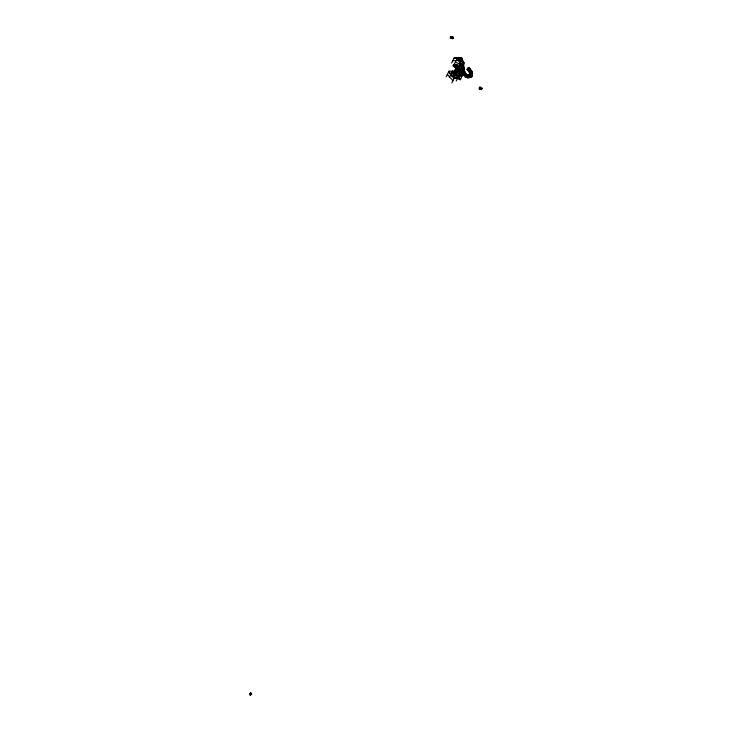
<?xml version="1.0" encoding="UTF-8"?>
<svg xmlns="http://www.w3.org/2000/svg" width="732" height="732" viewBox="0 0 732 732"><rect width="100%" height="100%" fill="white"/><g stroke="black" fill="none" stroke-linecap="round" stroke-linejoin="round"><path stroke-width="1.1" d="M465.872 74.701L464.427 70.977L460.025 65.377L456.832 65.212L456.86 67.033L467.236 76.366L469.752 75.725L469.56 72.148L468.434 70.812L469.551 72.66L470.85 72.953L470.978 76.704L467.455 77.757L462.899 74.289L464.427 70.977L463.795 67.573L457.592 58.258L454.398 57.48L451.671 63.016M453.95 58.386L461.736 58.038L464.427 70.977L462.295 75.405L462.157 70.903L463.795 67.573L463.887 62.705L461.736 58.038L454.398 57.48M469.752 75.725L470.42 73.264M469.148 67.829L468.572 69.009L467.172 69.54L468.572 69.009L469.002 68.433L467.245 69.101L469.148 67.829L471.884 72.267L472.305 74.38L471.792 74.829L470.182 74.746L469.862 72.907L467.172 69.54C468.352 65.606 470.896 69.805 471.966 71.59L471.957 76.384C470.191 78.333 465.406 78.416 467.858 75.121L470.301 74.609L470.045 76.165L467.226 76.951L463.219 73.52M459.449 62.668L461.736 58.038L457.592 58.258L460.135 63.474L460.025 65.377L458.58 67.271M250.115 695.4L250.188 694.979A1.473 0.851 26.2 0 1 251.14 694.549L251.698 694.284M463.164 64.16L463.329 68.515L464.262 71.361L466.174 74.097L465.598 75.689L463.475 72.962M464.655 70.007L460.309 79.934L458.671 78.745L460.309 75.414L459.632 73.511L456.722 71.096L456.997 68.991L456.036 67.17L455.871 67.994L462.176 73.648M469.917 77.226L469.175 75.982L470.072 74.975L468.059 75.25L466.174 74.097L468.059 75.25M471.079 76.494L472.039 75.616L472.012 73.356L471.957 76.384L470.283 77.327M456.182 81.042L459.632 73.511L459.998 71.233L456.997 68.991L457.674 68.36L457.445 69.147M454.581 65.45L455.789 64.846C450.473 62.925 455.56 70.171 455.258 64.681L457.939 65.322C457.491 68.36 454.243 66.923 455.972 68.021M471.49 76.732L472.369 73.657M464.125 71.608L456.832 65.212L454.206 64.443L453.474 64.837L453.474 65.514L456.429 66.017C453.996 68.662 453.318 65.294 454.792 64.526L454.426 65.002L455.807 65.734M453.657 66.31L454.078 64.544M454.133 64.892C455.542 64.297 452.037 65.45 454.444 64.535M470.667 77.034L470.832 76.21M455.707 65.477L454.81 64.919L455.652 65.258L455.094 65.642C453.675 65.715 454.554 63.437 453.739 65.276L453.739 64.599L454.901 64.755M454.526 64.764L453.785 65.304L454.481 66.283C452.861 67.024 456.256 64.626 453.748 66.392L453.282 65.77L455.45 66.694L457.555 65.843L455.871 67.994L456.137 67.234M454.352 64.745C452.403 65.221 454.517 64.617 455.56 65.944M454.636 64.892L453.886 64.599L453.474 65.514L454.49 64.443L455.899 65.532M250.49 693.186L250.015 694.275L250.454 693.103M454.865 66.466L454.316 66.704L454.828 65.642M460.712 79.01L458.671 78.745L459.001 77.619M461.023 70.235L462.313 68.277L463.887 62.705L457.592 58.258L453.511 65.422L453.822 64.901M469.779 77.199L467.675 77.876L465.836 76.613L460.025 71.709L457.527 68.68L457.866 68.268L455.542 72.999M250.417 693.396L250.124 694.101M251.506 693.863L251.396 693.762A1.437 0.833 26.2 0 1 251.003 692.518L250.948 692.527A1.501 0.869 26.2 0 0 251.341 693.808L251.616 694.293M454.032 65.926C452.468 67.683 458.424 65.185 454.792 64.526L454.444 65.13M454.499 64.828L454.316 65.249L455.112 64.663L456.32 65.578L456.832 65.212L455.816 66.667L456.347 65.898M454.755 65.111L455.002 64.928M454.984 65.834L454.49 66.777L454.014 66.502L455.066 66.255L455.652 65.084M455.56 64.837L454.975 65.45M454.49 66.777C455.249 67.582 456.036 65.578 455.167 65.368M454.316 66.704L456.036 65.203L454.847 64.901C456.795 66.905 450.885 66.365 454.938 64.572M448.515 72.12L454.133 78.306L457.729 77.912L459.632 73.511L456.997 68.991M480.549 87.986L480.457 87.328L481.281 87.593L480.549 87.986L481.281 87.593L481.985 88.371C481.949 91.619 476.861 86.504 480.723 89.405C482.772 88.06 479.387 86.028 479.405 88.069L480.11 87.337M481.702 87.996L481.025 89.551M455.432 65.761L455.963 65.331L453.282 65.889L455.359 66.42M455.945 66.392L455.359 66.758L455.844 65.606M453.675 66.228L454.352 66.557L455.469 65.642L455.039 65.981C454.7 68.021 456.375 66.475 454.462 65.862L454.279 66.273C456.869 66.822 453.273 65.377 453.922 65.578L453.355 66.1M463.759 72.386L458.744 67.234L456.411 66.008L455.121 66.969M453.282 65.889L453.831 66.2M453.382 66.209L453.776 65.688L454.81 66.813L454.444 65.395M454.81 66.813L453.611 65.889L454.599 66.612L455.039 65.981M479.314 88.764L480.101 88.709M479.67 88.975L480.97 88.837M453.126 37.799L450.445 36.874L453.328 37.387L452.742 38.576L450.281 37.78L452.193 37.927M450.519 36.902L453.227 37.588M450.72 36.948L453.273 37.488M450.811 38.302L452.513 38.586M451.031 37.048L451.598 36.655M451.113 38.348L452.742 38.576M451.589 38.448L451.845 37.945L452.843 38.366M452.449 36.82L452.166 37.396L451.36 37.131M451.9 38.512L452.687 36.911M452.998 37.085L452.248 38.604L450.281 37.89M446.227 76.759L448.963 71.214L456.722 71.096M449.283 77.565L452.422 71.178L459.632 73.511L462.395 73.52M455.478 66.868L455.99 67.591L456.347 67.243L453.986 72.047M456.274 65.807L456.86 65.23L456.384 65.267L457.372 65.468M454.545 71.507L456.64 67.243M460.831 70.354L463.1 65.734L460.135 63.474L457.436 68.973L465.406 72.23M454.023 76.595L459.266 66.2M451.854 82.945L454.133 78.306L452.422 71.178L458.442 76.448L462.56 73.987M461.627 67.289L463.887 62.705L456.704 60.051M458.625 74.701L460.483 71.132M459.138 74.06L461.636 69.275M457.363 78.141L459.632 73.511M461.343 69.814L462.313 68.277L460.135 63.474M461.965 76.146L463.027 73.996M468.178 68.03L467.382 69.641L468.672 71.462L470.054 71.059L470.639 69.869L468.919 67.747L467.766 68.351M467.757 69.503L468.59 67.811L471.966 71.59L471.39 72.752L471.792 74.829L469.843 74.435L469.843 73.877M468.919 67.747L468.123 69.366L470.85 72.953M465.195 76.494L466.311 74.243L464.262 71.361M466.357 74.637L465.049 73.85M465.296 77.272L465.79 76.265M469.907 69.787L470.347 69.723M469.56 71.333L470.054 71.059L471.39 72.752L470.658 73.337M467.226 76.951L467.236 76.366M469.669 73.291L469.551 72.66M469.175 76.796L469.175 75.982M469.77 77.519L470.017 77.016M471.225 74.957L472.012 73.356M479.405 88.069L479.652 87.556M250.216 693.616L250.518 693.003M481.912 88.545L481.308 88.05L481.949 88.444M458.744 67.234L457.363 69.128M454.179 64.773L453.556 65.102L454.179 64.581M460.931 70.556L460.099 71.718M455.295 64.691L454.865 65.047M455.304 65.871L454.718 66.246M454.636 66.53L454.169 65.816L453.739 66.411L453.73 65.734L454.27 66.1M458.104 68.25L461.91 71.754M461.846 68.799L462.313 68.277M470.301 74.609L467.446 75.634L463.841 72.194M455.551 66.96L455.048 65.981M454.041 65.102L453.739 64.599M454.737 65.166L455.112 64.663M454.197 66.09L454.673 66.456L455.542 65.505M456.384 65.706L457.555 65.843L456.42 65.468M456.86 65.23L455.871 64.901L456.567 65.395M455.514 65.395L456.027 64.965M453.684 64.874L454.206 64.443M453.941 65.038L454.59 64.508M454.599 66.008L455.752 65.056M462.441 74.225L457.729 77.912M455.56 66.969C453.803 67.124 455.789 64.325 456.64 65.541L455.871 64.901M456.1 65.807L454.535 66.676L456.073 65.056M454.654 66.402L455.185 65.971M454.407 65.981L453.73 65.734L454.901 66.292M467.858 75.121L470.072 74.975M452.806 60.701L460.593 60.353M479.405 87.392L479.497 87.886L479.405 87.392L480.384 87.483M454.371 66.063L455.057 66.612L453.748 65.77L455.624 66.822M480.027 88.856L480.723 89.405L479.213 88.444M455.579 62.348L462.761 65.002M459.074 65.642L463.795 67.573M458.25 67.307L462.972 69.238M455.661 73.264L460.309 75.414L459.998 71.233M454.837 74.929L459.486 77.08M451.543 72.971L458.442 76.448L454.133 78.306L448.963 71.214M450.409 75.268L457.317 78.745M454.581 65.02L455.304 65.24M468.215 75.579L465.213 73.227M454.096 76.21L458.671 78.745M454.911 66.612L455.908 66.649L462.569 72.907M466.083 76.348L464.006 74.225L468.004 77.537M481.528 89.405L480.759 88.737L479.945 89.066L480.567 89.094M480.631 88.965L481.391 89.551M480.787 89.249L481.272 89.551M454.764 64.59L455.935 65.432M480.43 87.383L481.098 87.931M479.552 87.264L481.821 88.746M454.096 65.962L455.057 66.612M480.906 87.904L481.619 88.682M460.19 71.297L462.377 73.246M463.786 74.573L465.836 76.613L465.653 75.158M465.113 73.712L466.403 75.021L464.253 72.093M447.371 74.435L452.989 80.621M251.177 694.558L251.222 694.613A1.409 0.814 26.2 0 0 250.271 694.979M455.258 64.892L455.606 65.349M468.572 69.009L470.054 71.059M453.474 64.837L453.565 65.322M454.169 65.816L454.169 65.816M471.179 71.26L471.637 71.361L471.179 71.26"/></g></svg>
